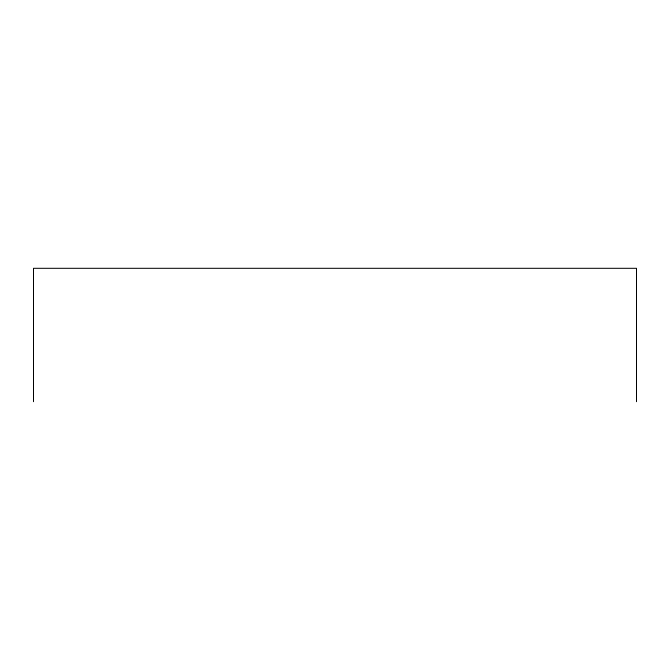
<?xml version="1.0" encoding="UTF-8"?>
<svg xmlns="http://www.w3.org/2000/svg" width="670" height="670" viewBox="0 0 670 670"><rect width="100%" height="100%" fill="white"/><g stroke="black" fill="none" stroke-linecap="round" stroke-linejoin="round"><path stroke-width="1" d="M636.5 401.69L636.5 268.31L33.5 268.31L33.5 401.69"/></g></svg>
